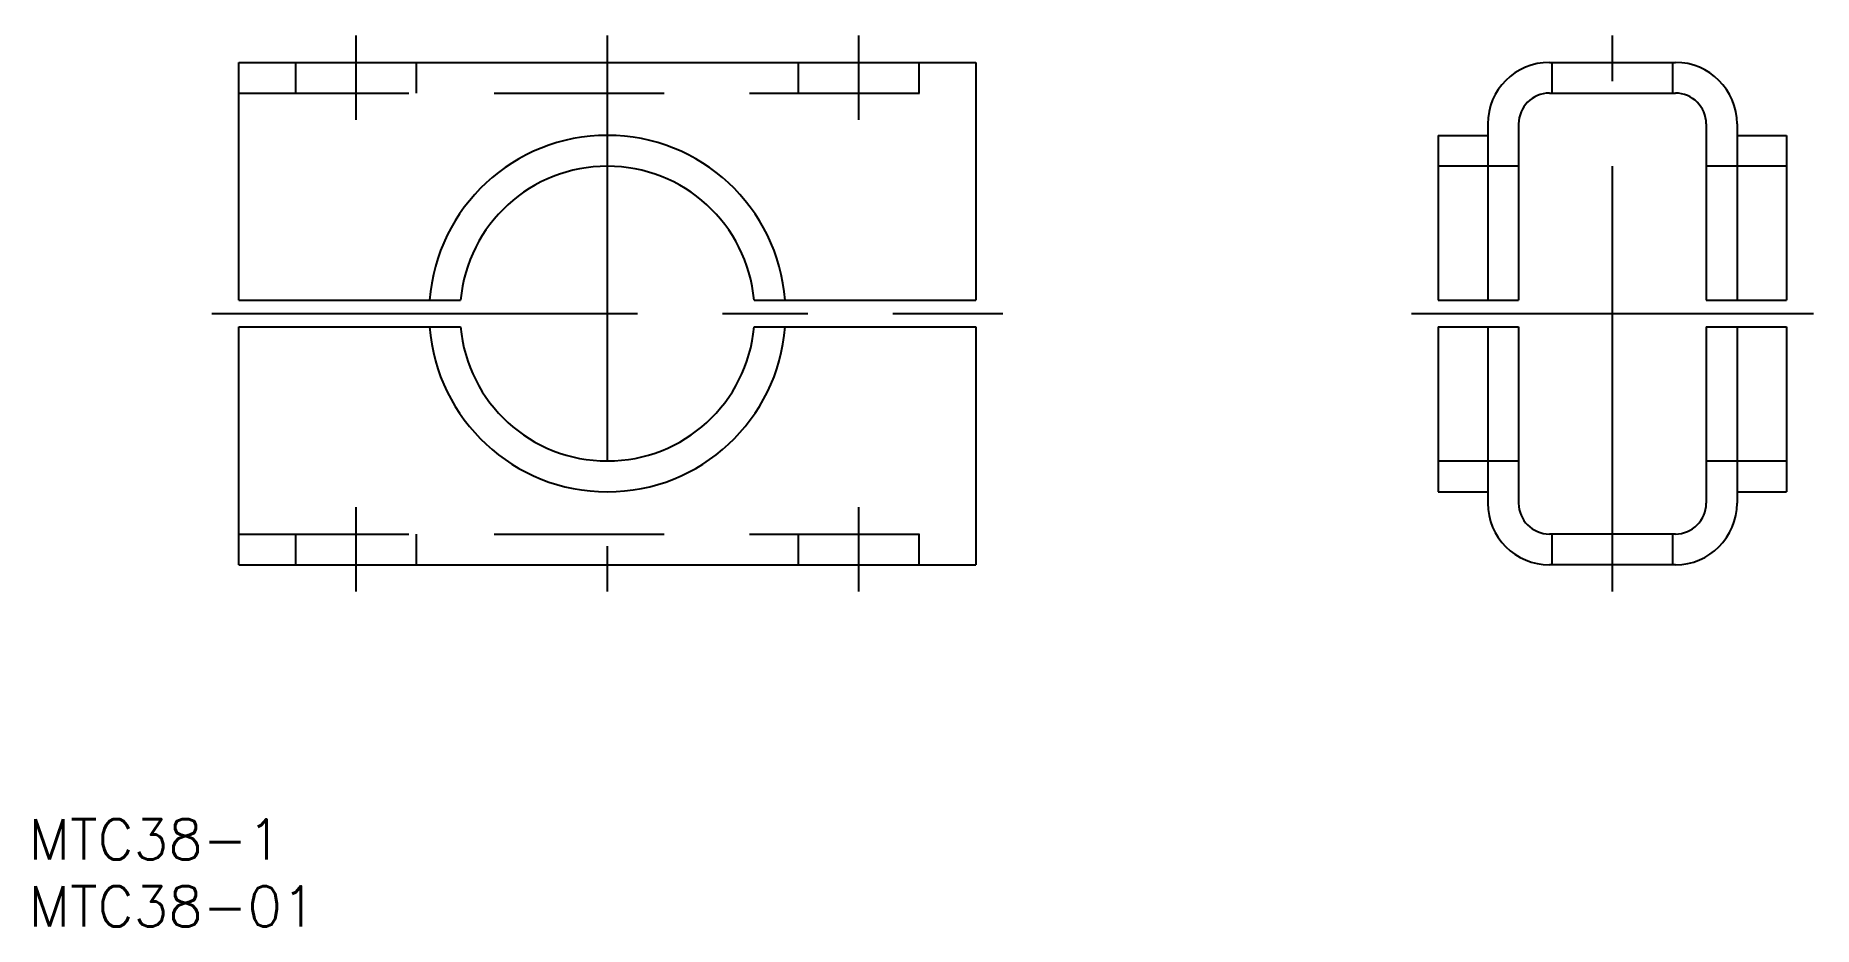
# Model space of a CAD drawing. Extents: x -43 to 90, y -46 to 21.
import ezdxf

# ---------------------------------------------------------------- set-up
doc = ezdxf.new("R2010")
doc.units = 0
doc.linetypes.add('CENTER', pattern=[50.8, 31.75, -6.35, 6.35, -6.35])
doc.linetypes.add('DASHED', pattern=[19.05, 12.7, -6.35])
doc.layers.get('0').update_dxf_attribs({"linetype": 'CONTINUOUS'})
doc.layers.add('CENTER', color=1, linetype='CENTER')
doc.styles.get("Standard").update_dxf_attribs({"font": 'txt.shx', "height": 3, "bigfont": 'bigfont.shx'})

msp = doc.modelspace()

# ---------------------------------------------------------------- linework, layer by layer
at = {"color": 7, "linetype": 'CONTINUOUS'}
for p, q in [((-27.5, 18.75), (27.5, 18.75)), ((-27.5, 1), (-27.5, 18.75)), ((27.5, 18.75), (27.5, 1)), ((70.3, 18.75), (79.7, 18.75)), ((70.3, 16.45), (79.7, 16.45)), ((62, 13.3), (62, 1)), ((62, 13.3), (65.7, 13.3)), ((65.7, 14.15), (65.7, 1)), ((68, 14.15), (68, 1)), ((82, 14.15), (82, 1)), ((84.3, 14.15), (84.3, 1)), ((84.3, 13.3), (88, 13.3)), ((88, 13.3), (88, 1)), ((-27.5, 1), (-10.95, 1)), ((10.95, 1), (27.5, 1)), ((62, 1), (68, 1)), ((82, 1), (88, 1)), ((-27.5, -1), (-10.95, -1)), ((-27.5, -18.75), (-27.5, -1)), ((10.95, -1), (27.5, -1)), ((27.5, -1), (27.5, -18.75)), ((62, -1), (68, -1)), ((62, -1), (62, -13.3)), ((65.7, -1), (65.7, -14.15)), ((68, -1), (68, -14.15)), ((82, -1), (82, -14.15)), ((82, -1), (88, -1)), ((84.3, -1), (84.3, -14.15)), ((88, -1), (88, -13.3)), ((62, -13.3), (65.7, -13.3)), ((84.3, -13.3), (88, -13.3)), ((79.7, -16.45), (70.3, -16.45)), ((-27.5, -18.75), (27.5, -18.75)), ((79.7, -18.75), (70.3, -18.75))]:
    msp.add_line(p, q, dxfattribs=at)
at = {"color": 3, "linetype": 'DASHED'}
for p, q in [((-23.25, 16.45), (-23.25, 18.75)), ((-14.25, 16.45), (-14.25, 18.75)), ((14.25, 18.75), (14.25, 16.45)), ((23.25, 18.75), (23.25, 16.45)), ((70.5, 16.45), (70.5, 18.75)), ((79.5, 16.45), (79.5, 18.75)), ((-27.5, 16.45), (27.5, 16.45)), ((68, 11), (62, 11)), ((88, 11), (82, 11)), ((62, -11), (68, -11)), ((82, -11), (88, -11)), ((-27.5, -16.45), (27.5, -16.45)), ((-23.25, -18.75), (-23.25, -16.45)), ((-14.25, -18.75), (-14.25, -16.45)), ((14.25, -16.45), (14.25, -18.75)), ((23.25, -16.45), (23.25, -18.75)), ((70.5, -18.75), (70.5, -16.45)), ((79.5, -18.75), (79.5, -16.45))]:
    msp.add_line(p, q, dxfattribs=at)
at = {"color": 7, "linetype": 'CONTINUOUS'}
for centre, radius, start, end in [((70.3, 14.15), 4.6, 90, 180), ((79.7, 14.15), 4.6, 0, 90), ((70.3, 14.15), 2.3, 90, 180), ((79.7, 14.15), 2.3, 0, 90), ((0, 0), 13.3, 4.312, 175.688), ((0, 0), 11, 5.2159, 174.7841), ((0, 0), 13.3, 184.312, 355.688), ((0, 0), 11, 185.2159, 354.7841), ((70.3, -14.15), 4.6, 180, 270), ((70.3, -14.15), 2.3, 180, 270), ((79.7, -14.15), 4.6, 270, 0), ((79.7, -14.15), 2.3, 270, 0)]:
    msp.add_arc(centre, radius, start, end, dxfattribs=at)
at = {"layer": 'CENTER', "color": 1, "linetype": 'CENTER'}
for p, q in [((-18.75, 14.45), (-18.75, 20.75)), ((0, 20.75), (0, -20.75)), ((18.75, 20.75), (18.75, 14.45)), ((75, -20.75), (75, 20.75)), ((-29.5, 0), (29.5, 0)), ((60, 0), (90, 0)), ((-18.75, -20.75), (-18.75, -14.45)), ((18.75, -14.45), (18.75, -20.75))]:
    msp.add_line(p, q, dxfattribs=at)

# ---------------------------------------------------------------- texts
at = {"color": 7, "linetype": 'CONTINUOUS'}
for s, p in [('MTC38-1', (-43.18, -40.74)), ('MTC38-01', (-43.18, -45.74))]:
    msp.add_text(s, height=3, dxfattribs=at).set_placement(p)

doc.saveas('drawing.dxf')
